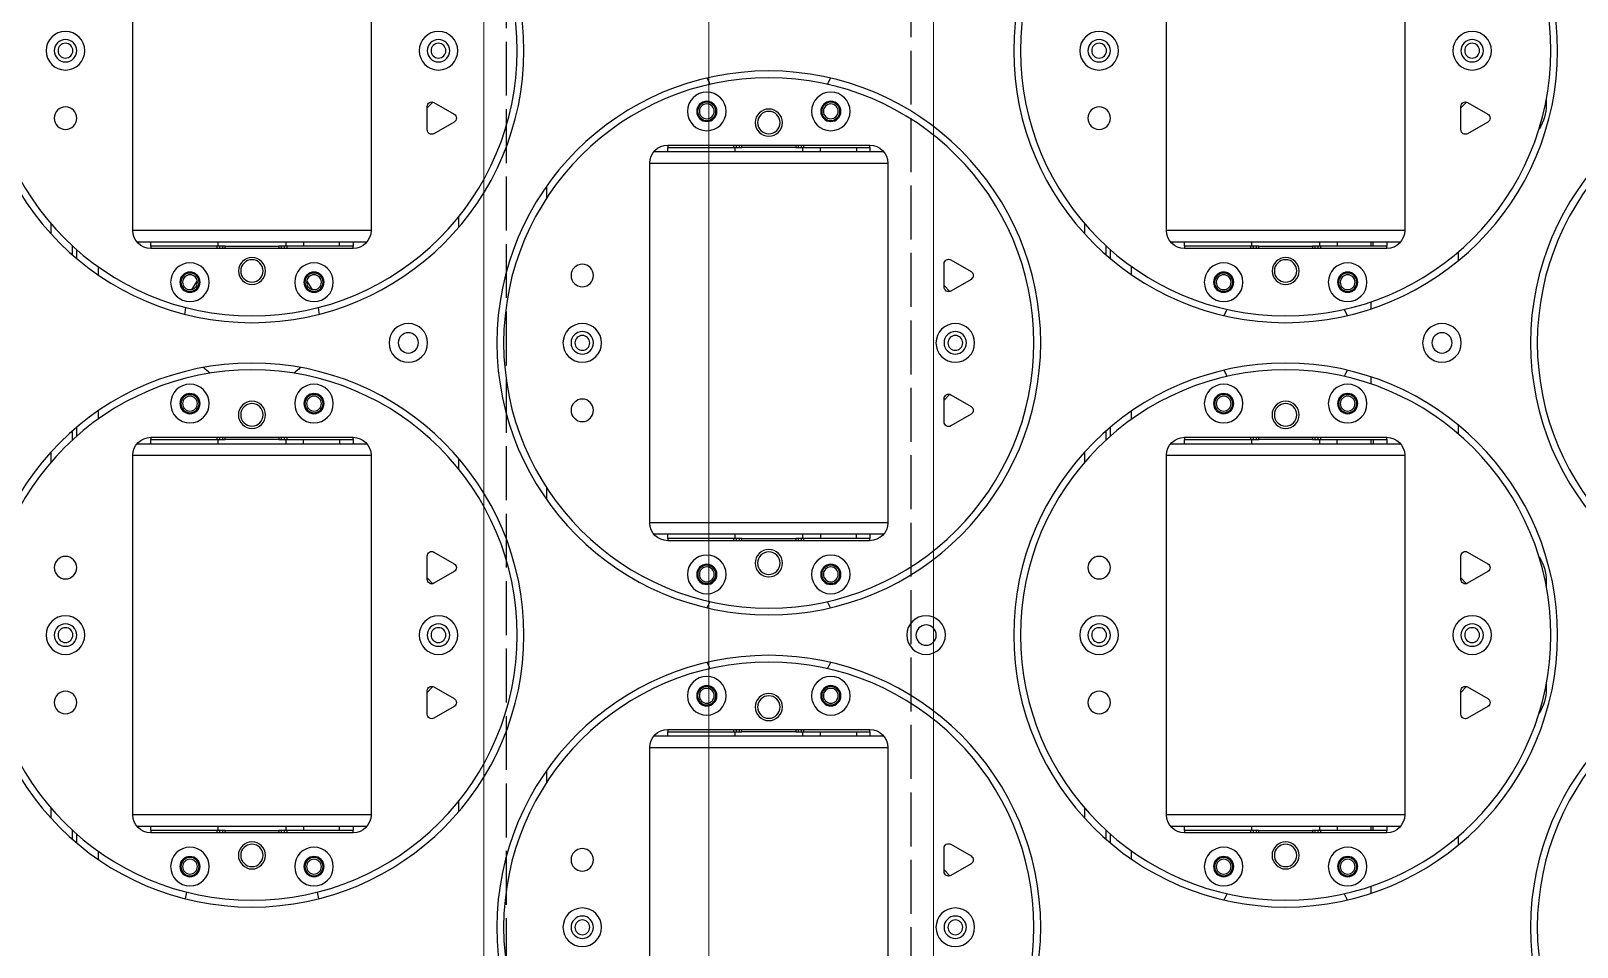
# Model space of a CAD drawing. Header units: millimetres. Extents: x 845401 to 948039, y 511594 to 550263.
# Drawn here: x 912067.4 to 912411.5, y 532002.3 to 532206.1 of the extents above; entities that cross this region are included whole.
import ezdxf

# ---------------------------------------------------------------- set-up
doc = ezdxf.new("R2010")
doc.units = ezdxf.units.MM
doc.linetypes.add('ACAD_ISO02W100', pattern=[15, 12, -3])
doc.linetypes.add('CENTER', pattern=[0])
doc.layers.add('00', color=7, linetype='Continuous')
doc.layers.add('虚线', color=4, linetype='ACAD_ISO02W100')
doc.layers.add('A-剖-0.10mm.......SECT-L01', color=255, linetype='Continuous', lineweight=18)
doc.layers.add('中心线', color=1, linetype='CENTER', lineweight=9)

# ---------------------------------------------------------------- blocks, each defined once
blk = doc.blocks.new('1260包胶摆轮')
at = {"color": 7, "linetype": 'Continuous', "lineweight": 25}
for p, q in [((4842352.88, 878491.8), (4842352.88, 878411.8)), ((4842405.88, 878411.8), (4842405.88, 878491.8)), ((4842249.56, 878445.46), (4842249.87, 878443.99)), ((4842278.89, 878443.99), (4842279.2, 878445.46)), ((4842513.38, 878444.24), (4842513.38, 878442.66)), ((4842418.38, 878439.05), (4842419.64, 878440.36)), ((4842424.38, 878437.66), (4842419.88, 878440.26)), ((4842418.38, 878439.4), (4842418.38, 878434.2)), ((4842225.38, 878433.05), (4842225.38, 878431.07)), ((4842419.88, 878433.33), (4842424.38, 878435.93)), ((4842455.38, 878433.05), (4842455.38, 878431.07)), ((4842532.88, 878433.47), (4842532.88, 878431.51)), ((4842224.38, 878430.17), (4842224.38, 878432.19)), ((4842238.76, 878429.3), (4842290.01, 878429.3)), ((4842286.88, 878430.8), (4842241.88, 878430.8)), ((4842241.88, 878430.3), (4842241.88, 878430.8)), ((4842256.63, 878430.3), (4842241.88, 878430.3)), ((4842241.88, 878430.3), (4842241.88, 878429.3)), ((4842256.63, 878430.8), (4842256.63, 878430.3)), ((4842257.22, 878430.3), (4842256.63, 878430.3)), ((4842256.88, 878430.3), (4842256.88, 878429.3)), ((4842257.8, 878430.3), (4842257.22, 878430.3)), ((4842258.38, 878430.3), (4842257.8, 878430.3)), ((4842258.38, 878430.8), (4842258.38, 878430.3)), ((4842258.38, 878430.3), (4842270.38, 878430.3)), ((4842270.38, 878430.3), (4842270.38, 878430.8)), ((4842270.97, 878430.3), (4842270.38, 878430.3)), ((4842271.55, 878430.3), (4842270.97, 878430.3)), ((4842272.13, 878430.3), (4842271.55, 878430.3)), ((4842271.88, 878429.3), (4842271.88, 878430.3)), ((4842272.13, 878430.3), (4842272.13, 878430.8)), ((4842286.88, 878430.3), (4842272.13, 878430.3)), ((4842275.88, 878429.3), (4842275.88, 878430.3)), ((4842283.88, 878430.3), (4842283.88, 878429.3)), ((4842286.88, 878430.8), (4842286.88, 878430.3)), ((4842286.88, 878429.3), (4842286.88, 878430.3)), ((4842454.38, 878430.17), (4842454.38, 878432.19)), ((4842468.76, 878429.3), (4842520.01, 878429.3)), ((4842516.88, 878430.8), (4842471.88, 878430.8)), ((4842471.88, 878430.3), (4842471.88, 878430.8)), ((4842486.63, 878430.3), (4842471.88, 878430.3)), ((4842471.88, 878430.3), (4842471.88, 878429.3)), ((4842486.63, 878430.8), (4842486.63, 878430.3)), ((4842487.22, 878430.3), (4842486.63, 878430.3)), ((4842486.88, 878430.3), (4842486.88, 878429.3)), ((4842487.8, 878430.3), (4842487.22, 878430.3)), ((4842488.38, 878430.3), (4842487.8, 878430.3)), ((4842488.38, 878430.8), (4842488.38, 878430.3)), ((4842488.38, 878430.3), (4842500.38, 878430.3)), ((4842500.38, 878430.3), (4842500.38, 878430.8)), ((4842500.97, 878430.3), (4842500.38, 878430.3)), ((4842501.55, 878430.3), (4842500.97, 878430.3)), ((4842502.13, 878430.3), (4842501.55, 878430.3)), ((4842501.88, 878429.3), (4842501.88, 878430.3)), ((4842502.13, 878430.3), (4842502.13, 878430.8)), ((4842516.88, 878430.3), (4842502.13, 878430.3)), ((4842505.88, 878429.3), (4842505.88, 878430.3)), ((4842513.38, 878430.3), (4842513.38, 878429.3)), ((4842513.88, 878430.3), (4842513.88, 878429.3)), ((4842516.88, 878430.8), (4842516.88, 878430.3)), ((4842516.88, 878429.3), (4842516.88, 878430.3)), ((4842237.88, 878426.8), (4842237.88, 878346.8)), ((4842290.88, 878346.8), (4842290.88, 878426.8)), ((4842310.38, 878426.1), (4842310.38, 878423.75)), ((4842467.88, 878426.8), (4842467.88, 878346.8)), ((4842520.88, 878346.8), (4842520.88, 878426.8)), ((4842329.88, 878417.02), (4842329.88, 878419.7)), ((4842405.01, 878409.3), (4842353.76, 878409.3)), ((4842356.88, 878409.3), (4842356.88, 878408.3)), ((4842371.88, 878409.3), (4842371.88, 878408.3)), ((4842386.88, 878408.3), (4842386.88, 878409.3)), ((4842390.88, 878409.3), (4842390.88, 878408.3)), ((4842398.88, 878408.3), (4842398.88, 878409.3)), ((4842401.88, 878408.3), (4842401.88, 878409.3)), ((4842309.38, 878402.66), (4842304.88, 878405.26)), ((4842356.88, 878407.8), (4842356.88, 878408.3)), ((4842356.88, 878408.3), (4842371.63, 878408.3)), ((4842356.88, 878407.8), (4842401.88, 878407.8)), ((4842371.63, 878408.3), (4842371.63, 878407.8)), ((4842371.63, 878408.3), (4842372.22, 878408.3)), ((4842372.22, 878408.3), (4842372.8, 878408.3)), ((4842372.8, 878408.3), (4842373.38, 878408.3)), ((4842385.38, 878408.3), (4842373.38, 878408.3)), ((4842373.38, 878408.3), (4842373.38, 878407.8)), ((4842385.38, 878407.8), (4842385.38, 878408.3)), ((4842385.38, 878408.3), (4842385.97, 878408.3)), ((4842385.97, 878408.3), (4842386.55, 878408.3)), ((4842386.55, 878408.3), (4842387.13, 878408.3)), ((4842387.13, 878408.3), (4842401.88, 878408.3)), ((4842387.13, 878407.8), (4842387.13, 878408.3)), ((4842401.88, 878408.3), (4842401.88, 878407.8)), ((4842539.38, 878402.66), (4842534.88, 878405.26)), ((4842303.38, 878404.4), (4842303.38, 878399.2)), ((4842533.38, 878404.4), (4842533.38, 878399.2)), ((4842304.64, 878398.23), (4842303.38, 878399.54)), ((4842304.88, 878398.33), (4842309.38, 878400.93)), ((4842534.64, 878398.23), (4842533.38, 878399.54)), ((4842534.88, 878398.33), (4842539.38, 878400.93)), ((4842552.38, 878397.63), (4842552.38, 878398.8)), ((4842303.38, 878374.05), (4842304.64, 878375.36)), ((4842303.38, 878374.4), (4842303.38, 878369.2)), ((4842309.38, 878372.66), (4842304.88, 878375.26)), ((4842533.38, 878374.05), (4842534.64, 878375.36)), ((4842533.38, 878374.4), (4842533.38, 878369.2)), ((4842539.38, 878372.66), (4842534.88, 878375.26)), ((4842552.38, 878374.8), (4842552.38, 878375.96)), ((4842304.88, 878368.33), (4842309.38, 878370.93)), ((4842534.88, 878368.33), (4842539.38, 878370.93)), ((4842353.76, 878364.3), (4842405.01, 878364.3)), ((4842401.88, 878365.8), (4842356.88, 878365.8)), ((4842356.88, 878365.3), (4842356.88, 878365.8)), ((4842371.63, 878365.3), (4842356.88, 878365.3)), ((4842356.88, 878365.3), (4842356.88, 878364.3)), ((4842371.63, 878365.8), (4842371.63, 878365.3)), ((4842372.22, 878365.3), (4842371.63, 878365.3)), ((4842371.88, 878365.3), (4842371.88, 878364.3)), ((4842372.8, 878365.3), (4842372.22, 878365.3)), ((4842373.38, 878365.3), (4842372.8, 878365.3)), ((4842373.38, 878365.8), (4842373.38, 878365.3)), ((4842373.38, 878365.3), (4842385.38, 878365.3)), ((4842385.38, 878365.3), (4842385.38, 878365.8)), ((4842385.97, 878365.3), (4842385.38, 878365.3)), ((4842386.55, 878365.3), (4842385.97, 878365.3)), ((4842387.13, 878365.3), (4842386.55, 878365.3)), ((4842386.88, 878364.3), (4842386.88, 878365.3)), ((4842387.13, 878365.3), (4842387.13, 878365.8)), ((4842401.88, 878365.3), (4842387.13, 878365.3)), ((4842390.88, 878364.3), (4842390.88, 878365.3)), ((4842398.88, 878365.3), (4842398.88, 878364.3)), ((4842401.88, 878365.8), (4842401.88, 878365.3)), ((4842401.88, 878364.3), (4842401.88, 878365.3)), ((4842352.88, 878361.8), (4842352.88, 878281.8)), ((4842405.88, 878281.8), (4842405.88, 878361.8)), ((4842329.88, 878353.9), (4842329.88, 878356.58)), ((4842310.38, 878349.85), (4842310.38, 878347.5)), ((4842224.38, 878341.41), (4842224.38, 878343.43)), ((4842290.01, 878344.3), (4842238.76, 878344.3)), ((4842241.88, 878344.3), (4842241.88, 878343.3)), ((4842241.88, 878342.8), (4842241.88, 878343.3)), ((4842241.88, 878343.3), (4842256.63, 878343.3)), ((4842256.63, 878343.3), (4842256.63, 878342.8)), ((4842256.63, 878343.3), (4842257.22, 878343.3)), ((4842256.88, 878344.3), (4842256.88, 878343.3)), ((4842257.22, 878343.3), (4842257.8, 878343.3)), ((4842257.8, 878343.3), (4842258.38, 878343.3)), ((4842270.38, 878343.3), (4842258.38, 878343.3)), ((4842258.38, 878343.3), (4842258.38, 878342.8)), ((4842270.38, 878342.8), (4842270.38, 878343.3)), ((4842270.38, 878343.3), (4842270.97, 878343.3)), ((4842270.97, 878343.3), (4842271.55, 878343.3)), ((4842271.55, 878343.3), (4842272.13, 878343.3)), ((4842271.88, 878343.3), (4842271.88, 878344.3)), ((4842272.13, 878343.3), (4842286.88, 878343.3)), ((4842272.13, 878342.8), (4842272.13, 878343.3)), ((4842275.88, 878344.3), (4842275.88, 878343.3)), ((4842283.88, 878343.3), (4842283.88, 878344.3)), ((4842286.88, 878343.3), (4842286.88, 878344.3)), ((4842286.88, 878343.3), (4842286.88, 878342.8)), ((4842454.38, 878341.41), (4842454.38, 878343.43)), ((4842520.01, 878344.3), (4842468.76, 878344.3)), ((4842471.88, 878344.3), (4842471.88, 878343.3)), ((4842471.88, 878342.8), (4842471.88, 878343.3)), ((4842471.88, 878343.3), (4842486.63, 878343.3)), ((4842486.63, 878343.3), (4842486.63, 878342.8)), ((4842486.63, 878343.3), (4842487.22, 878343.3)), ((4842486.88, 878344.3), (4842486.88, 878343.3)), ((4842487.22, 878343.3), (4842487.8, 878343.3)), ((4842487.8, 878343.3), (4842488.38, 878343.3)), ((4842500.38, 878343.3), (4842488.38, 878343.3)), ((4842488.38, 878343.3), (4842488.38, 878342.8)), ((4842500.38, 878342.8), (4842500.38, 878343.3)), ((4842500.38, 878343.3), (4842500.97, 878343.3)), ((4842500.97, 878343.3), (4842501.55, 878343.3)), ((4842501.55, 878343.3), (4842502.13, 878343.3)), ((4842501.88, 878343.3), (4842501.88, 878344.3)), ((4842502.13, 878343.3), (4842516.88, 878343.3)), ((4842502.13, 878342.8), (4842502.13, 878343.3)), ((4842505.88, 878344.3), (4842505.88, 878343.3)), ((4842513.38, 878344.3), (4842513.38, 878343.3)), ((4842513.88, 878343.3), (4842513.88, 878344.3)), ((4842516.88, 878343.3), (4842516.88, 878344.3)), ((4842516.88, 878343.3), (4842516.88, 878342.8)), ((4842225.38, 878342.53), (4842225.38, 878340.55)), ((4842241.88, 878342.8), (4842286.88, 878342.8)), ((4842424.38, 878337.66), (4842419.88, 878340.26)), ((4842455.38, 878342.53), (4842455.38, 878340.55)), ((4842471.88, 878342.8), (4842516.88, 878342.8)), ((4842532.88, 878342.09), (4842532.88, 878340.13)), ((4842418.38, 878339.4), (4842418.38, 878334.2)), ((4842419.64, 878333.23), (4842418.38, 878334.54)), ((4842419.88, 878333.33), (4842424.38, 878335.93)), ((4842513.38, 878330.94), (4842513.38, 878329.36)), ((4842513.38, 878314.24), (4842513.38, 878312.66)), ((4842418.38, 878309.05), (4842419.64, 878310.36)), ((4842418.38, 878309.4), (4842418.38, 878304.2)), ((4842424.38, 878307.66), (4842419.88, 878310.26)), ((4842419.88, 878303.33), (4842424.38, 878305.93)), ((4842224.38, 878300.17), (4842224.38, 878302.19)), ((4842225.38, 878303.05), (4842225.38, 878301.07)), ((4842454.38, 878300.17), (4842454.38, 878302.19)), ((4842455.38, 878303.05), (4842455.38, 878301.07)), ((4842532.88, 878303.47), (4842532.88, 878301.51)), ((4842238.76, 878299.3), (4842290.01, 878299.3)), ((4842286.88, 878300.8), (4842241.88, 878300.8)), ((4842241.88, 878300.3), (4842241.88, 878300.8)), ((4842256.63, 878300.3), (4842241.88, 878300.3)), ((4842241.88, 878300.3), (4842241.88, 878299.3)), ((4842256.63, 878300.8), (4842256.63, 878300.3)), ((4842257.22, 878300.3), (4842256.63, 878300.3)), ((4842256.88, 878300.3), (4842256.88, 878299.3)), ((4842257.8, 878300.3), (4842257.22, 878300.3)), ((4842258.38, 878300.3), (4842257.8, 878300.3)), ((4842258.38, 878300.8), (4842258.38, 878300.3)), ((4842258.38, 878300.3), (4842270.38, 878300.3)), ((4842270.38, 878300.3), (4842270.38, 878300.8)), ((4842270.97, 878300.3), (4842270.38, 878300.3)), ((4842271.55, 878300.3), (4842270.97, 878300.3)), ((4842272.13, 878300.3), (4842271.55, 878300.3)), ((4842271.88, 878299.3), (4842271.88, 878300.3)), ((4842272.13, 878300.3), (4842272.13, 878300.8)), ((4842286.88, 878300.3), (4842272.13, 878300.3)), ((4842275.88, 878299.3), (4842275.88, 878300.3)), ((4842283.88, 878300.3), (4842283.88, 878299.3)), ((4842286.88, 878300.8), (4842286.88, 878300.3)), ((4842286.88, 878299.3), (4842286.88, 878300.3)), ((4842468.76, 878299.3), (4842520.01, 878299.3)), ((4842516.88, 878300.8), (4842471.88, 878300.8)), ((4842471.88, 878300.3), (4842471.88, 878300.8)), ((4842486.63, 878300.3), (4842471.88, 878300.3)), ((4842471.88, 878300.3), (4842471.88, 878299.3)), ((4842486.63, 878300.8), (4842486.63, 878300.3)), ((4842487.22, 878300.3), (4842486.63, 878300.3)), ((4842486.88, 878300.3), (4842486.88, 878299.3)), ((4842487.8, 878300.3), (4842487.22, 878300.3)), ((4842488.38, 878300.3), (4842487.8, 878300.3)), ((4842488.38, 878300.8), (4842488.38, 878300.3)), ((4842488.38, 878300.3), (4842500.38, 878300.3)), ((4842500.38, 878300.3), (4842500.38, 878300.8)), ((4842500.97, 878300.3), (4842500.38, 878300.3)), ((4842501.55, 878300.3), (4842500.97, 878300.3)), ((4842502.13, 878300.3), (4842501.55, 878300.3)), ((4842501.88, 878299.3), (4842501.88, 878300.3)), ((4842502.13, 878300.3), (4842502.13, 878300.8)), ((4842516.88, 878300.3), (4842502.13, 878300.3)), ((4842505.88, 878299.3), (4842505.88, 878300.3)), ((4842513.38, 878300.3), (4842513.38, 878299.3)), ((4842513.88, 878300.3), (4842513.88, 878299.3)), ((4842516.88, 878300.8), (4842516.88, 878300.3)), ((4842516.88, 878299.3), (4842516.88, 878300.3)), ((4842237.88, 878296.8), (4842237.88, 878216.8)), ((4842290.88, 878216.8), (4842290.88, 878296.8)), ((4842310.38, 878296.1), (4842310.38, 878293.75)), ((4842467.88, 878296.8), (4842467.88, 878216.8)), ((4842520.88, 878216.8), (4842520.88, 878296.8)), ((4842329.88, 878287.02), (4842329.88, 878289.7)), ((4842405.01, 878279.3), (4842353.76, 878279.3)), ((4842356.88, 878279.3), (4842356.88, 878278.3)), ((4842356.88, 878278.3), (4842371.63, 878278.3)), ((4842356.88, 878277.8), (4842356.88, 878278.3)), ((4842371.63, 878278.3), (4842371.63, 878277.8)), ((4842371.63, 878278.3), (4842372.22, 878278.3)), ((4842371.88, 878279.3), (4842371.88, 878278.3)), ((4842372.22, 878278.3), (4842372.8, 878278.3)), ((4842372.8, 878278.3), (4842373.38, 878278.3)), ((4842385.38, 878278.3), (4842373.38, 878278.3)), ((4842373.38, 878278.3), (4842373.38, 878277.8)), ((4842385.38, 878277.8), (4842385.38, 878278.3)), ((4842385.38, 878278.3), (4842385.97, 878278.3)), ((4842385.97, 878278.3), (4842386.55, 878278.3)), ((4842386.55, 878278.3), (4842387.13, 878278.3)), ((4842386.88, 878278.3), (4842386.88, 878279.3)), ((4842387.13, 878277.8), (4842387.13, 878278.3)), ((4842387.13, 878278.3), (4842401.88, 878278.3)), ((4842390.88, 878279.3), (4842390.88, 878278.3)), ((4842398.88, 878278.3), (4842398.88, 878279.3)), ((4842401.88, 878278.3), (4842401.88, 878279.3)), ((4842401.88, 878278.3), (4842401.88, 878277.8)), ((4842309.38, 878272.66), (4842304.88, 878275.26)), ((4842356.88, 878277.8), (4842401.88, 878277.8)), ((4842539.38, 878272.66), (4842534.88, 878275.26)), ((4842303.38, 878274.4), (4842303.38, 878269.2)), ((4842533.38, 878274.4), (4842533.38, 878269.2)), ((4842304.64, 878268.23), (4842303.38, 878269.54)), ((4842304.88, 878268.33), (4842309.38, 878270.93)), ((4842534.64, 878268.23), (4842533.38, 878269.54)), ((4842534.88, 878268.33), (4842539.38, 878270.93)), ((4842552.38, 878267.63), (4842552.38, 878268.8))]:
    blk.add_line(p, q, dxfattribs=at)
at = {"color": 8, "linetype": 'Continuous', "lineweight": 25}
for p, q in [((4842230.12, 878434.83), (4842230.12, 878436.66)), ((4842460.12, 878436.66), (4842460.12, 878434.83)), ((4842257.22, 878430.8), (4842257.22, 878430.3)), ((4842257.8, 878430.3), (4842257.8, 878430.8)), ((4842270.97, 878430.8), (4842270.97, 878430.3)), ((4842271.55, 878430.3), (4842271.55, 878430.8)), ((4842487.22, 878430.8), (4842487.22, 878430.3)), ((4842487.8, 878430.3), (4842487.8, 878430.8)), ((4842500.97, 878430.8), (4842500.97, 878430.3)), ((4842501.55, 878430.3), (4842501.55, 878430.8)), ((4842219.65, 878425.26), (4842219.65, 878427.53)), ((4842290.88, 878426.8), (4842237.88, 878426.8)), ((4842449.64, 878425.26), (4842449.64, 878427.52)), ((4842520.88, 878426.8), (4842467.88, 878426.8)), ((4842352.88, 878411.8), (4842405.88, 878411.8)), ((4842372.22, 878408.3), (4842372.22, 878407.8)), ((4842372.8, 878407.8), (4842372.8, 878408.3)), ((4842385.97, 878408.3), (4842385.97, 878407.8)), ((4842386.55, 878407.8), (4842386.55, 878408.3)), ((4842372.22, 878365.8), (4842372.22, 878365.3)), ((4842372.8, 878365.3), (4842372.8, 878365.8)), ((4842385.97, 878365.8), (4842385.97, 878365.3)), ((4842386.55, 878365.3), (4842386.55, 878365.8)), ((4842405.88, 878361.8), (4842352.88, 878361.8)), ((4842219.65, 878346.07), (4842219.65, 878348.33)), ((4842237.88, 878346.8), (4842290.88, 878346.8)), ((4842449.64, 878346.07), (4842449.64, 878348.34)), ((4842467.88, 878346.8), (4842520.88, 878346.8)), ((4842257.22, 878343.3), (4842257.22, 878342.8)), ((4842257.8, 878342.8), (4842257.8, 878343.3)), ((4842270.97, 878343.3), (4842270.97, 878342.8)), ((4842271.55, 878342.8), (4842271.55, 878343.3)), ((4842487.22, 878343.3), (4842487.22, 878342.8)), ((4842487.8, 878342.8), (4842487.8, 878343.3)), ((4842500.97, 878343.3), (4842500.97, 878342.8)), ((4842501.55, 878342.8), (4842501.55, 878343.3)), ((4842230.12, 878336.94), (4842230.12, 878338.77)), ((4842460.12, 878338.77), (4842460.12, 878336.94)), ((4842230.12, 878304.83), (4842230.12, 878306.66)), ((4842460.12, 878306.66), (4842460.12, 878304.83)), ((4842257.22, 878300.8), (4842257.22, 878300.3)), ((4842257.8, 878300.3), (4842257.8, 878300.8)), ((4842270.97, 878300.8), (4842270.97, 878300.3)), ((4842271.55, 878300.3), (4842271.55, 878300.8)), ((4842487.22, 878300.8), (4842487.22, 878300.3)), ((4842487.8, 878300.3), (4842487.8, 878300.8)), ((4842500.97, 878300.8), (4842500.97, 878300.3)), ((4842501.55, 878300.3), (4842501.55, 878300.8)), ((4842219.65, 878295.26), (4842219.65, 878297.53)), ((4842290.88, 878296.8), (4842237.88, 878296.8)), ((4842449.64, 878295.26), (4842449.64, 878297.52)), ((4842520.88, 878296.8), (4842467.88, 878296.8)), ((4842352.88, 878281.8), (4842405.88, 878281.8)), ((4842372.22, 878278.3), (4842372.22, 878277.8)), ((4842372.8, 878277.8), (4842372.8, 878278.3)), ((4842385.97, 878278.3), (4842385.97, 878277.8)), ((4842386.55, 878277.8), (4842386.55, 878278.3))]:
    blk.add_line(p, q, dxfattribs=at)
at = {"color": 7, "linetype": 'Continuous', "lineweight": 25, "flags": 128}
for points in [[(4842480.67, 878445.72), (4842480.69, 878445.66), (4842481.36, 878444.34)], [(4842507.4, 878444.34), (4842508.07, 878445.66), (4842508.1, 878445.72)], [(4842366.36, 878394.25), (4842366.2, 878393.96), (4842365.67, 878392.87)], [(4842393.1, 878392.87), (4842392.56, 878393.96), (4842392.4, 878394.25)], [(4842365.67, 878380.72), (4842365.69, 878380.66), (4842366.36, 878379.34)], [(4842392.4, 878379.34), (4842393.07, 878380.66), (4842393.1, 878380.72)], [(4842255.05, 878328.54), (4842253.98, 878327.61), (4842253.63, 878327.26)], [(4842275.13, 878327.26), (4842274.78, 878327.61), (4842273.71, 878328.54)], [(4842481.36, 878329.25), (4842481.2, 878328.96), (4842480.67, 878327.87)], [(4842508.1, 878327.87), (4842507.56, 878328.96), (4842507.4, 878329.25)], [(4842480.67, 878315.72), (4842480.69, 878315.66), (4842481.36, 878314.34)], [(4842507.4, 878314.34), (4842508.07, 878315.66), (4842508.1, 878315.72)], [(4842249.44, 878315.42), (4842249.48, 878315.08), (4842249.66, 878313.93)], [(4842279.1, 878313.93), (4842279.28, 878315.08), (4842279.32, 878315.43)], [(4842251.07, 878309.87), (4842251.79, 878308.64), (4842252.21, 878308.03)], [(4842276.55, 878308.04), (4842276.97, 878308.64), (4842277.68, 878309.87)], [(4842366.36, 878264.25), (4842366.2, 878263.96), (4842365.67, 878262.87)], [(4842393.1, 878262.87), (4842392.56, 878263.96), (4842392.4, 878264.25)]]:
    blk.add_lwpolyline(points, dxfattribs=at)
at = {"color": 7, "linetype": 'Continuous', "lineweight": 25}
for centre, radius in [((4842379.38, 878451.8), 60.5), ((4842609.38, 878451.8), 60.5), ((4842379.38, 878451.8), 59), ((4842609.38, 878451.8), 59), ((4842337.88, 878451.8), 4.3), ((4842337.88, 878451.8), 2.5), ((4842337.88, 878451.8), 1.65), ((4842420.88, 878451.8), 4.3), ((4842420.88, 878451.8), 2.5), ((4842420.88, 878451.8), 1.65), ((4842264.38, 878386.8), 60.5), ((4842494.38, 878386.8), 60.5), ((4842264.38, 878386.8), 59), ((4842494.38, 878386.8), 59), ((4842250.58, 878438.3), 4.3), ((4842250.58, 878438.3), 2.25), ((4842250.58, 878438.3), 2.03), ((4842250.58, 878438.3), 1.65), ((4842278.18, 878438.3), 4.3), ((4842278.18, 878438.3), 2.25), ((4842278.18, 878438.3), 2.03), ((4842278.18, 878438.3), 1.65), ((4842480.58, 878438.3), 4.3), ((4842480.58, 878438.3), 2.25), ((4842480.58, 878438.3), 2.02), ((4842480.58, 878438.3), 1.65), ((4842508.18, 878438.3), 4.3), ((4842508.18, 878438.3), 2.25), ((4842508.18, 878438.3), 2.02), ((4842508.18, 878438.3), 1.65), ((4842264.38, 878435.8), 3.03), ((4842264.38, 878435.8), 2.5), ((4842337.88, 878436.8), 2.5), ((4842494.38, 878435.8), 3.03), ((4842494.38, 878435.8), 2.5), ((4842379.38, 878402.8), 3.03), ((4842379.38, 878402.8), 2.5), ((4842222.88, 878401.8), 2.5), ((4842365.58, 878400.3), 4.3), ((4842365.58, 878400.3), 2.25), ((4842365.58, 878400.3), 2.03), ((4842365.58, 878400.3), 1.65), ((4842393.18, 878400.3), 4.3), ((4842393.18, 878400.3), 2.25), ((4842393.18, 878400.3), 2.03), ((4842393.18, 878400.3), 1.65), ((4842452.88, 878401.8), 2.5), ((4842222.88, 878386.8), 4.3), ((4842222.88, 878386.8), 2.5), ((4842222.88, 878386.8), 1.65), ((4842305.88, 878386.8), 4.3), ((4842305.88, 878386.8), 2.5), ((4842305.88, 878386.8), 1.65), ((4842414.38, 878386.8), 4.3), ((4842414.38, 878386.8), 2.25), ((4842452.88, 878386.8), 4.3), ((4842452.88, 878386.8), 2.5), ((4842452.88, 878386.8), 1.65), ((4842535.88, 878386.8), 4.3), ((4842535.88, 878386.8), 2.5), ((4842535.88, 878386.8), 1.65), ((4842379.38, 878321.8), 60.5), ((4842609.38, 878321.8), 60.5), ((4842379.38, 878321.8), 59), ((4842609.38, 878321.8), 59), ((4842222.88, 878371.8), 2.5), ((4842365.58, 878373.3), 4.3), ((4842365.58, 878373.3), 2.25), ((4842365.58, 878373.3), 2.02), ((4842365.58, 878373.3), 1.65), ((4842393.18, 878373.3), 4.3), ((4842393.18, 878373.3), 2.25), ((4842393.18, 878373.3), 2.02), ((4842393.18, 878373.3), 1.65), ((4842452.88, 878371.8), 2.5), ((4842379.38, 878370.8), 3.03), ((4842379.38, 878370.8), 2.5), ((4842264.38, 878337.8), 3.03), ((4842264.38, 878337.8), 2.5), ((4842494.38, 878337.8), 3.03), ((4842494.38, 878337.8), 2.5), ((4842250.58, 878335.3), 4.3), ((4842250.58, 878335.3), 2.25), ((4842250.58, 878335.3), 2.02), ((4842250.58, 878335.3), 1.65), ((4842278.18, 878335.3), 4.3), ((4842278.18, 878335.3), 2.25), ((4842278.18, 878335.3), 2.02), ((4842278.18, 878335.3), 1.65), ((4842337.88, 878336.8), 2.5), ((4842480.58, 878335.3), 4.3), ((4842480.58, 878335.3), 2.25), ((4842480.58, 878335.3), 2.03), ((4842480.58, 878335.3), 1.65), ((4842508.18, 878335.3), 4.3), ((4842508.18, 878335.3), 2.25), ((4842508.18, 878335.3), 2.03), ((4842508.18, 878335.3), 1.65), ((4842299.17, 878321.8), 4.3), ((4842337.88, 878321.8), 4.3), ((4842420.88, 878321.8), 4.3), ((4842529.17, 878321.8), 4.3), ((4842299.17, 878321.8), 2.25), ((4842337.88, 878321.8), 2.5), ((4842337.88, 878321.8), 1.65), ((4842420.88, 878321.8), 2.5), ((4842420.88, 878321.8), 1.65), ((4842529.17, 878321.8), 2.25), ((4842264.38, 878256.8), 60.5), ((4842264.38, 878256.8), 59), ((4842494.38, 878256.8), 60.5), ((4842494.38, 878256.8), 59), ((4842250.58, 878308.3), 4.3), ((4842278.18, 878308.3), 4.3), ((4842480.58, 878308.3), 4.3), ((4842508.18, 878308.3), 4.3), ((4842250.58, 878308.3), 2.25), ((4842250.58, 878308.3), 2.03), ((4842250.58, 878308.3), 1.65), ((4842264.38, 878305.8), 3.02), ((4842278.18, 878308.3), 2.25), ((4842278.18, 878308.3), 2.03), ((4842278.18, 878308.3), 1.65), ((4842337.88, 878306.8), 2.5), ((4842480.58, 878308.3), 2.25), ((4842480.58, 878308.3), 2.02), ((4842480.58, 878308.3), 1.65), ((4842494.38, 878305.8), 3.02), ((4842508.18, 878308.3), 2.25), ((4842508.18, 878308.3), 2.03), ((4842508.18, 878308.3), 1.65), ((4842264.38, 878305.8), 2.5), ((4842494.38, 878305.8), 2.5), ((4842365.58, 878270.3), 4.3), ((4842379.38, 878272.8), 3.03), ((4842379.38, 878272.8), 2.5), ((4842393.18, 878270.3), 4.3), ((4842222.88, 878271.8), 2.5), ((4842365.58, 878270.3), 2.25), ((4842365.58, 878270.3), 2.03), ((4842365.58, 878270.3), 1.65), ((4842393.18, 878270.3), 2.25), ((4842393.18, 878270.3), 2.03), ((4842393.18, 878270.3), 1.65), ((4842452.88, 878271.8), 2.5), ((4842222.88, 878256.8), 4.3), ((4842305.88, 878256.8), 4.3), ((4842452.88, 878256.8), 4.3), ((4842535.88, 878256.8), 4.3), ((4842222.88, 878256.8), 2.5), ((4842222.88, 878256.8), 1.65), ((4842305.88, 878256.8), 2.5), ((4842305.88, 878256.8), 1.65), ((4842452.88, 878256.8), 2.5), ((4842452.88, 878256.8), 1.65), ((4842535.88, 878256.8), 2.5), ((4842535.88, 878256.8), 1.65)]:
    blk.add_circle(centre, radius, dxfattribs=at)
for centre, radius, start, end in [((4842419.38, 878439.4), 1, 60, 180), ((4842423.88, 878436.8), 1, 300, 60), ((4842419.38, 878434.2), 1, 180, 300), ((4842241.88, 878426.8), 4, 90, 180), ((4842286.88, 878426.8), 4, 0, 90), ((4842471.88, 878426.8), 4, 90, 180), ((4842516.88, 878426.8), 4, 0, 90), ((4842356.88, 878411.8), 4, 180, 270), ((4842401.88, 878411.8), 4, 270, 0), ((4842304.38, 878404.4), 1, 60, 180), ((4842534.38, 878404.4), 1, 60, 180), ((4842308.88, 878401.8), 1, 300, 60), ((4842538.88, 878401.8), 1, 300, 60), ((4842542.63, 878398.8), 9.75, 0, 33.4114), ((4842304.38, 878399.2), 1, 180, 300), ((4842534.38, 878399.2), 1, 180, 300), ((4842304.38, 878374.4), 1, 60, 180), ((4842534.38, 878374.4), 1, 60, 180), ((4842542.63, 878374.8), 9.75, 326.5886, 0), ((4842308.88, 878371.8), 1, 300, 60), ((4842538.88, 878371.8), 1, 300, 60), ((4842304.38, 878369.2), 1, 180, 300), ((4842534.38, 878369.2), 1, 180, 300), ((4842356.88, 878361.8), 4, 90, 180), ((4842401.88, 878361.8), 4, 0, 90), ((4842241.88, 878346.8), 4, 180, 270), ((4842286.88, 878346.8), 4, 270, 0), ((4842471.88, 878346.8), 4, 180, 270), ((4842516.88, 878346.8), 4, 270, 0), ((4842419.38, 878339.4), 1, 60, 180), ((4842423.88, 878336.8), 1, 300, 60), ((4842419.38, 878334.2), 1, 180, 300), ((4842419.38, 878309.4), 1, 60, 180), ((4842423.88, 878306.8), 1, 300, 60), ((4842419.38, 878304.2), 1, 180, 300), ((4842241.88, 878296.8), 4, 90, 180), ((4842286.88, 878296.8), 4, 0, 90), ((4842471.88, 878296.8), 4, 90, 180), ((4842516.88, 878296.8), 4, 0, 90), ((4842356.88, 878281.8), 4, 180, 270), ((4842401.88, 878281.8), 4, 270, 0), ((4842304.38, 878274.4), 1, 60, 180), ((4842534.38, 878274.4), 1, 60, 180), ((4842308.88, 878271.8), 1, 300, 60), ((4842538.88, 878271.8), 1, 300, 60), ((4842542.63, 878268.8), 9.75, 0, 33.4114), ((4842304.38, 878269.2), 1, 180, 300), ((4842534.38, 878269.2), 1, 180, 300)]:
    blk.add_arc(centre, radius, start, end, dxfattribs=at)
blk = doc.blocks.new('小盘摆轮加过渡板')
at = {"layer": 'A-剖-0.10mm.......SECT-L01', "color": 1, "xscale": -1, "rotation": 180}
blk.add_blockref('1260包胶摆轮', (-4107700.62, 1220537.36), dxfattribs=at)
blk = doc.blocks.new('C线')
blk.add_blockref('小盘摆轮加过渡板', (259422.7, 128758.97, -144.38))
blk = doc.blocks.new('G$C42BA1229')
for p, q in [((0, 140), (1870, 140)), ((1870, 40), (0, 40))]:
    blk.add_line(p, q)
at = {"layer": '虚线'}
for p, q in [((0, 135), (1870, 135)), ((1870, 45), (0, 45))]:
    blk.add_line(p, q, dxfattribs=at)
blk = doc.blocks.new('A$C43D91BAB')
at = {"layer": '中心线'}
blk.add_line((150.49, 10, 5486.14), (150.49, 1880, 5486.14), dxfattribs=at)
at = {"layer": 'A-剖-0.10mm.......SECT-L01', "rotation": 90}
blk.add_blockref('G$C42BA1229', (240.49, 10, 5486.14), dxfattribs=at)
blk = doc.blocks.new('BC线平台')
at = {"color": 0, "linetype": 'ByBlock'}
blk.add_blockref('A$C43D91BAB', (791379.42, 362955.44, -5485.17), dxfattribs=at)

msp = doc.modelspace()

# ---------------------------------------------------------------- block references
at = {"layer": '00'}
for name, p in [('BC线平台', (120688.34, 168041.31, -0.98)), ('C线', (-81869.83, 61162.22))]:
    msp.add_blockref(name, p, dxfattribs=at)

doc.saveas('drawing.dxf')
